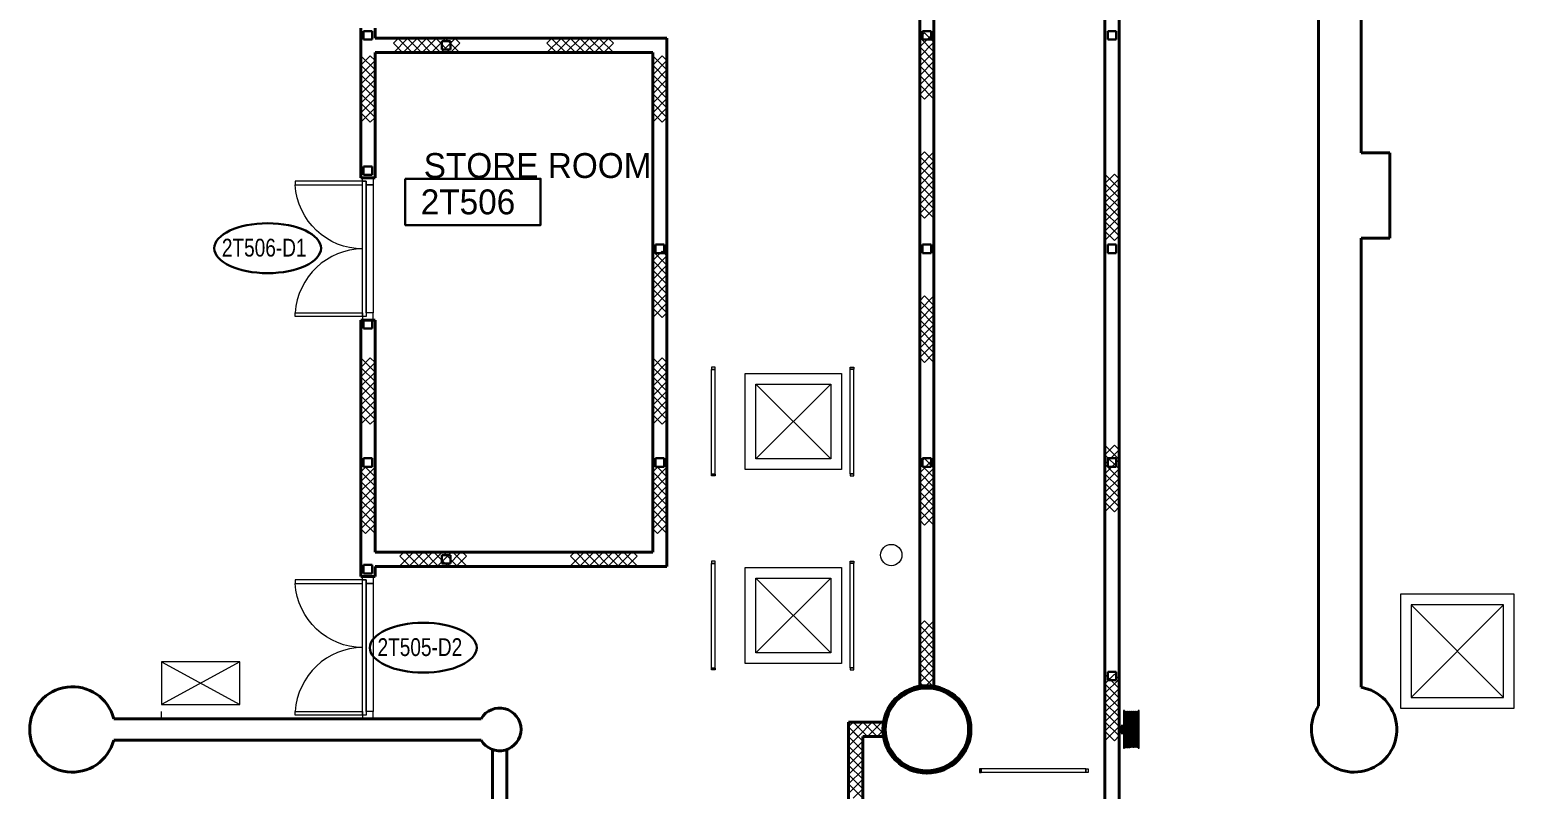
# Model space of a CAD drawing. Header units: metres. Extents: x 1807 to 3745, y 842 to 1968.
# Drawn here: x 3533.4 to 3554.25, y 1427.16 to 1437.83 of the extents above; entities that cross this region are included whole.
import ezdxf
from ezdxf.enums import TextEntityAlignment as Align

# ---------------------------------------------------------------- set-up
doc = ezdxf.new("R2010")
doc.units = ezdxf.units.M
doc.header["$MEASUREMENT"] = 0
doc.linetypes.add('DGN1', pattern=[7.299439, 0, -7.299439])
doc.layers.get('0').update_dxf_attribs({"lineweight": 0})
for name, color, linetype, lineweight in [('Level 1', 7, 'Continuous', 0), ('Level 31', 7, 'Continuous', 0), ('Level 33', 7, 'Continuous', 0), ('Primary Door', 7, 'Continuous', 0), ('TRIRIGA DOOR BOX', 7, 'Continuous', 0)]:
    doc.layers.add(name, color=color, linetype=linetype, lineweight=lineweight)
doc.styles.add('Style-CHAR_FAST_FONT', font='CHAR_FAST_FONT.shx', dxfattribs={"height": 0.2})

# ---------------------------------------------------------------- blocks, each defined once
blk = doc.blocks.new('AnonymusCell_296')
at = {"layer": 'Primary Door', "color": 7, "linetype": 'Continuous', "lineweight": 30}
blk.add_ellipse((0, 0), major_axis=(0.75, 0), ratio=0.466667, dxfattribs=at)
at = {"layer": 'Primary Door', "color": 7, "linetype": 'Continuous', "lineweight": 30, "style": 'Style-CHAR_FAST_FONT', "width": 0.799986}
blk.add_text('2T505-D2', height=0.25, dxfattribs=at).set_placement((-0.643, 0.133), align=Align.TOP_LEFT)
blk = doc.blocks.new('AnonymusCell_298')
at = {"layer": 'Primary Door', "color": 7, "linetype": 'Continuous', "lineweight": 30}
blk.add_ellipse((0, 0), major_axis=(0.75, 0), ratio=0.466667, dxfattribs=at)
at = {"layer": 'Primary Door', "color": 7, "linetype": 'Continuous', "lineweight": 30, "style": 'Style-CHAR_FAST_FONT', "width": 0.799986}
blk.add_text('2T506-D1', height=0.25, dxfattribs=at).set_placement((-0.643, 0.133), align=Align.TOP_LEFT)

msp = doc.modelspace()

# ---------------------------------------------------------------- linework, layer by layer
at = {"layer": 'Level 1', "color": 7, "linetype": 'Continuous', "lineweight": 40}
for p, q in [((3548.7, 1389.65), (3548.7, 1454.35)), ((3548.5, 1454.15), (3548.5, 1422.1)), ((3551.5, 1428.332), (3551.5, 1439.668)), ((3545.9, 1439.408), (3545.9, 1428.592)), ((3546.1, 1428.592), (3546.1, 1439.408)), ((3552.1, 1439.408), (3552.1, 1436.1)), ((3538.05, 1437.85), (3538.05, 1435.75)), ((3538.25, 1437.85), (3538.25, 1437.71)), ((3538.25, 1437.71), (3542.35, 1437.71)), ((3542.35, 1437.71), (3542.35, 1430.29)), ((3538.25, 1437.51), (3542.15, 1437.51)), ((3538.25, 1437.51), (3538.25, 1435.75)), ((3542.15, 1437.51), (3542.15, 1430.49)), ((3552.1, 1436.1), (3552.5, 1436.1)), ((3552.5, 1436.1), (3552.5, 1434.9)), ((3538.05, 1435.75), (3538.25, 1435.75)), ((3552.1, 1434.9), (3552.5, 1434.9)), ((3552.1, 1434.9), (3552.1, 1428.592)), ((3538.05, 1433.75), (3538.25, 1433.75)), ((3538.05, 1433.75), (3538.05, 1430.15)), ((3538.25, 1433.75), (3538.25, 1430.49)), ((3538.25, 1430.49), (3542.15, 1430.49)), ((3538.05, 1430.15), (3538.25, 1430.15)), ((3538.25, 1430.29), (3542.35, 1430.29)), ((3538.25, 1430.29), (3538.25, 1430.15)), ((3545.9, 1428.592), (3546.1, 1428.592)), ((3534.581, 1428.15), (3539.74, 1428.15)), ((3545.4, 1428.1), (3544.9, 1428.1)), ((3544.9, 1428.1), (3544.9, 1415.9)), ((3534.581, 1427.85), (3539.74, 1427.85)), ((3545.4, 1427.9), (3545.1, 1427.9)), ((3545.1, 1422.1), (3545.1, 1427.9)), ((3539.9, 1416.283), (3539.9, 1427.717)), ((3540.1, 1416.283), (3540.1, 1427.717))]:
    msp.add_line(p, q, dxfattribs=at)
at = {"layer": 'Level 1', "color": 7, "linetype": 'Continuous', "lineweight": 30}
for p, q in [((3538.21, 1437.81), (3538.09, 1437.81)), ((3538.09, 1437.81), (3538.09, 1437.69)), ((3538.09, 1437.69), (3538.21, 1437.69)), ((3538.21, 1437.69), (3538.21, 1437.81)), ((3539.31, 1437.67), (3539.19, 1437.67)), ((3539.19, 1437.67), (3539.19, 1437.55)), ((3539.31, 1437.55), (3539.31, 1437.67)), ((3546.06, 1437.81), (3545.94, 1437.81)), ((3545.94, 1437.81), (3545.94, 1437.69)), ((3545.94, 1437.69), (3546.06, 1437.69)), ((3546.06, 1437.69), (3546.06, 1437.81)), ((3548.66, 1437.81), (3548.54, 1437.81)), ((3548.54, 1437.81), (3548.54, 1437.69)), ((3548.54, 1437.69), (3548.66, 1437.69)), ((3548.66, 1437.69), (3548.66, 1437.81)), ((3539.19, 1437.55), (3539.31, 1437.55)), ((3538.21, 1435.91), (3538.09, 1435.91)), ((3538.09, 1435.91), (3538.09, 1435.79)), ((3538.09, 1435.79), (3538.21, 1435.79)), ((3538.21, 1435.79), (3538.21, 1435.91)), ((3542.31, 1434.81), (3542.19, 1434.81)), ((3542.19, 1434.81), (3542.19, 1434.69)), ((3542.19, 1434.69), (3542.31, 1434.69)), ((3542.31, 1434.69), (3542.31, 1434.81)), ((3546.06, 1434.81), (3545.94, 1434.81)), ((3545.94, 1434.81), (3545.94, 1434.69)), ((3545.94, 1434.69), (3546.06, 1434.69)), ((3546.06, 1434.69), (3546.06, 1434.81)), ((3548.66, 1434.81), (3548.54, 1434.81)), ((3548.54, 1434.81), (3548.54, 1434.69)), ((3548.54, 1434.69), (3548.66, 1434.69)), ((3548.66, 1434.69), (3548.66, 1434.81)), ((3538.21, 1433.75), (3538.09, 1433.75)), ((3538.09, 1433.75), (3538.09, 1433.63)), ((3538.21, 1433.63), (3538.21, 1433.75)), ((3538.09, 1433.63), (3538.21, 1433.63)), ((3538.21, 1431.81), (3538.09, 1431.81)), ((3538.09, 1431.81), (3538.09, 1431.69)), ((3538.21, 1431.69), (3538.21, 1431.81)), ((3542.31, 1431.81), (3542.19, 1431.81)), ((3542.19, 1431.81), (3542.19, 1431.69)), ((3542.31, 1431.69), (3542.31, 1431.81)), ((3546.06, 1431.81), (3545.94, 1431.81)), ((3545.94, 1431.81), (3545.94, 1431.69)), ((3546.06, 1431.69), (3546.06, 1431.81)), ((3548.66, 1431.81), (3548.54, 1431.81)), ((3548.54, 1431.81), (3548.54, 1431.69)), ((3548.66, 1431.69), (3548.66, 1431.81)), ((3538.09, 1431.69), (3538.21, 1431.69)), ((3542.19, 1431.69), (3542.31, 1431.69)), ((3545.94, 1431.69), (3546.06, 1431.69)), ((3548.54, 1431.69), (3548.66, 1431.69)), ((3538.21, 1430.31), (3538.09, 1430.31)), ((3538.09, 1430.31), (3538.09, 1430.19)), ((3538.21, 1430.19), (3538.21, 1430.31)), ((3539.31, 1430.45), (3539.19, 1430.45)), ((3539.19, 1430.45), (3539.19, 1430.33)), ((3539.19, 1430.33), (3539.31, 1430.33)), ((3539.31, 1430.33), (3539.31, 1430.45)), ((3538.09, 1430.19), (3538.21, 1430.19)), ((3548.66, 1428.81), (3548.54, 1428.81)), ((3548.54, 1428.81), (3548.54, 1428.69)), ((3548.54, 1428.69), (3548.66, 1428.69)), ((3548.66, 1428.69), (3548.66, 1428.81)), ((3548.757, 1428.051), (3548.728, 1428.051)), ((3548.728, 1428.051), (3548.728, 1427.949)), ((3548.757, 1427.949), (3548.757, 1428.051)), ((3548.728, 1427.949), (3548.757, 1427.949))]:
    msp.add_line(p, q, dxfattribs=at)
at = {"layer": 'Level 1', "color": 7, "linetype": 'Continuous', "lineweight": 0}
for p, q in [((3538.507, 1437.506), (3538.707, 1437.706)), ((3538.574, 1437.706), (3538.507, 1437.64)), ((3538.507, 1437.64), (3538.64, 1437.506)), ((3538.774, 1437.506), (3538.574, 1437.706)), ((3538.64, 1437.506), (3538.84, 1437.706)), ((3538.707, 1437.706), (3538.907, 1437.506)), ((3538.974, 1437.706), (3538.774, 1437.506)), ((3538.84, 1437.706), (3539.04, 1437.506)), ((3538.907, 1437.506), (3539.107, 1437.706)), ((3539.174, 1437.506), (3538.974, 1437.706)), ((3539.04, 1437.506), (3539.24, 1437.706)), ((3539.107, 1437.706), (3539.307, 1437.506)), ((3539.374, 1437.706), (3539.174, 1437.506)), ((3539.24, 1437.706), (3539.44, 1437.506)), ((3539.307, 1437.506), (3539.44, 1437.64)), ((3539.44, 1437.64), (3539.374, 1437.706)), ((3540.664, 1437.508), (3540.864, 1437.708)), ((3540.73, 1437.708), (3540.664, 1437.642)), ((3540.664, 1437.642), (3540.797, 1437.508)), ((3540.93, 1437.508), (3540.73, 1437.708)), ((3540.797, 1437.508), (3540.997, 1437.708)), ((3540.864, 1437.708), (3541.064, 1437.508)), ((3541.13, 1437.708), (3540.93, 1437.508)), ((3540.997, 1437.708), (3541.197, 1437.508)), ((3541.064, 1437.508), (3541.264, 1437.708)), ((3541.33, 1437.508), (3541.13, 1437.708)), ((3541.197, 1437.508), (3541.397, 1437.708)), ((3541.264, 1437.708), (3541.464, 1437.508)), ((3541.53, 1437.708), (3541.33, 1437.508)), ((3541.397, 1437.708), (3541.597, 1437.508)), ((3541.464, 1437.508), (3541.597, 1437.642)), ((3541.597, 1437.642), (3541.53, 1437.708)), ((3545.967, 1437.787), (3545.9, 1437.72)), ((3545.9, 1437.587), (3546.1, 1437.787)), ((3545.9, 1437.72), (3546.1, 1437.52)), ((3545.9, 1437.453), (3546.1, 1437.653)), ((3546.1, 1437.653), (3545.967, 1437.787)), ((3538.05, 1437.464), (3538.25, 1437.264)), ((3538.183, 1437.464), (3538.05, 1437.331)), ((3538.25, 1437.397), (3538.183, 1437.464)), ((3542.15, 1437.464), (3542.35, 1437.264)), ((3542.283, 1437.464), (3542.15, 1437.331)), ((3542.35, 1437.397), (3542.283, 1437.464)), ((3546.1, 1437.387), (3545.9, 1437.587)), ((3546.1, 1437.52), (3545.9, 1437.32)), ((3546.1, 1437.253), (3545.9, 1437.453)), ((3538.05, 1437.197), (3538.25, 1437.397)), ((3538.05, 1437.331), (3538.25, 1437.131)), ((3538.25, 1437.264), (3538.05, 1437.064)), ((3538.25, 1436.997), (3538.05, 1437.197)), ((3542.15, 1437.197), (3542.35, 1437.397)), ((3542.15, 1437.331), (3542.35, 1437.131)), ((3542.35, 1437.264), (3542.15, 1437.064)), ((3542.35, 1436.997), (3542.15, 1437.197)), ((3545.9, 1437.187), (3546.1, 1437.387)), ((3545.9, 1437.32), (3546.1, 1437.12)), ((3545.9, 1437.053), (3546.1, 1437.253)), ((3538.25, 1437.131), (3538.05, 1436.931)), ((3538.05, 1437.064), (3538.25, 1436.864)), ((3538.05, 1436.797), (3538.25, 1436.997)), ((3542.35, 1437.131), (3542.15, 1436.931)), ((3542.15, 1437.064), (3542.35, 1436.864)), ((3542.15, 1436.797), (3542.35, 1436.997)), ((3546.1, 1436.987), (3545.9, 1437.187)), ((3546.1, 1437.12), (3545.9, 1436.92)), ((3546.1, 1436.853), (3545.9, 1437.053)), ((3545.967, 1436.853), (3546.1, 1436.987)), ((3538.05, 1436.931), (3538.25, 1436.731)), ((3538.25, 1436.864), (3538.05, 1436.664)), ((3538.25, 1436.597), (3538.05, 1436.797)), ((3542.15, 1436.931), (3542.35, 1436.731)), ((3542.35, 1436.864), (3542.15, 1436.664)), ((3542.35, 1436.597), (3542.15, 1436.797)), ((3545.9, 1436.92), (3545.967, 1436.853)), ((3538.25, 1436.731), (3538.05, 1436.531)), ((3538.05, 1436.664), (3538.183, 1436.531)), ((3538.183, 1436.531), (3538.25, 1436.597)), ((3542.35, 1436.731), (3542.15, 1436.531)), ((3542.15, 1436.664), (3542.283, 1436.531)), ((3542.283, 1436.531), (3542.35, 1436.597)), ((3545.967, 1436.115), (3545.9, 1436.048)), ((3545.9, 1435.915), (3546.1, 1436.115)), ((3545.9, 1436.048), (3546.1, 1435.848)), ((3545.9, 1435.781), (3546.1, 1435.981)), ((3546.1, 1435.981), (3545.967, 1436.115)), ((3538.075, 1435.75), (3538.225, 1435.75)), ((3538.075, 1435.7), (3538.075, 1435.75)), ((3538.075, 1435.75), (3538.225, 1435.75)), ((3538.075, 1435.7), (3538.075, 1435.75)), ((3538.225, 1435.75), (3538.225, 1435.65)), ((3538.225, 1435.75), (3538.225, 1435.65)), ((3546.1, 1435.715), (3545.9, 1435.915)), ((3546.1, 1435.848), (3545.9, 1435.648)), ((3546.1, 1435.581), (3545.9, 1435.781)), ((3548.5, 1435.801), (3548.7, 1435.601)), ((3548.633, 1435.801), (3548.5, 1435.668)), ((3548.5, 1435.535), (3548.7, 1435.735)), ((3548.7, 1435.735), (3548.633, 1435.801)), ((3538.075, 1435.7), (3537.127, 1435.7)), ((3537.127, 1435.7), (3537.127, 1435.65)), ((3537.127, 1435.65), (3538.075, 1435.65)), ((3538.125, 1435.7), (3538.075, 1435.7)), ((3538.075, 1435.65), (3538.075, 1435.7)), ((3538.125, 1435.7), (3538.075, 1435.7)), ((3538.075, 1433.8), (3538.075, 1435.7)), ((3538.075, 1435.7), (3538.125, 1435.7)), ((3538.125, 1435.65), (3538.125, 1435.7)), ((3538.125, 1435.65), (3538.125, 1435.7)), ((3538.125, 1435.7), (3538.125, 1433.8)), ((3538.225, 1435.65), (3538.125, 1435.65)), ((3538.225, 1435.65), (3538.125, 1435.65)), ((3538.125, 1433.85), (3538.125, 1435.65)), ((3538.125, 1435.65), (3538.225, 1435.65)), ((3538.225, 1435.65), (3538.225, 1433.85)), ((3545.9, 1435.515), (3546.1, 1435.715)), ((3545.9, 1435.648), (3546.1, 1435.448)), ((3545.9, 1435.381), (3546.1, 1435.581)), ((3548.5, 1435.668), (3548.7, 1435.468)), ((3548.7, 1435.601), (3548.5, 1435.401)), ((3548.7, 1435.335), (3548.5, 1435.535)), ((3546.1, 1435.315), (3545.9, 1435.515)), ((3546.1, 1435.448), (3545.9, 1435.248)), ((3546.1, 1435.181), (3545.9, 1435.381)), ((3545.967, 1435.181), (3546.1, 1435.315)), ((3548.7, 1435.468), (3548.5, 1435.268)), ((3548.5, 1435.401), (3548.7, 1435.201)), ((3548.5, 1435.135), (3548.7, 1435.335)), ((3545.9, 1435.248), (3545.967, 1435.181)), ((3548.5, 1435.268), (3548.7, 1435.068)), ((3548.7, 1435.201), (3548.5, 1435.001)), ((3548.7, 1434.935), (3548.5, 1435.135)), ((3548.7, 1435.068), (3548.5, 1434.868)), ((3548.5, 1435.001), (3548.633, 1434.868)), ((3548.633, 1434.868), (3548.7, 1434.935)), ((3542.15, 1434.72), (3542.35, 1434.52)), ((3542.283, 1434.72), (3542.15, 1434.586)), ((3542.35, 1434.653), (3542.283, 1434.72)), ((3542.15, 1434.453), (3542.35, 1434.653)), ((3542.15, 1434.586), (3542.35, 1434.386)), ((3542.35, 1434.52), (3542.15, 1434.32)), ((3542.35, 1434.253), (3542.15, 1434.453)), ((3542.35, 1434.386), (3542.15, 1434.186)), ((3542.15, 1434.32), (3542.35, 1434.12)), ((3542.15, 1434.053), (3542.35, 1434.253)), ((3542.15, 1434.186), (3542.35, 1433.986)), ((3542.35, 1434.12), (3542.15, 1433.92)), ((3545.967, 1434.09), (3545.9, 1434.023)), ((3545.9, 1433.89), (3546.1, 1434.09)), ((3546.1, 1433.956), (3545.967, 1434.09)), ((3542.35, 1433.853), (3542.15, 1434.053)), ((3542.35, 1433.986), (3542.15, 1433.786)), ((3542.15, 1433.92), (3542.283, 1433.786)), ((3545.9, 1434.023), (3546.1, 1433.823)), ((3545.9, 1433.756), (3546.1, 1433.956)), ((3546.1, 1433.69), (3545.9, 1433.89)), ((3537.127, 1433.8), (3537.127, 1433.85)), ((3537.127, 1433.85), (3538.075, 1433.85)), ((3538.075, 1433.8), (3537.127, 1433.8)), ((3538.075, 1433.85), (3538.075, 1433.8)), ((3538.125, 1433.8), (3538.075, 1433.8)), ((3538.075, 1433.8), (3538.075, 1433.75)), ((3538.125, 1433.8), (3538.075, 1433.8)), ((3538.075, 1433.8), (3538.075, 1433.75)), ((3538.125, 1433.8), (3538.075, 1433.8)), ((3538.075, 1433.75), (3538.225, 1433.75)), ((3538.075, 1433.75), (3538.225, 1433.75)), ((3538.225, 1433.85), (3538.125, 1433.85)), ((3538.125, 1433.85), (3538.125, 1433.8)), ((3538.225, 1433.85), (3538.125, 1433.85)), ((3538.125, 1433.85), (3538.125, 1433.8)), ((3538.225, 1433.85), (3538.125, 1433.85)), ((3538.225, 1433.75), (3538.225, 1433.85)), ((3538.225, 1433.75), (3538.225, 1433.85)), ((3542.283, 1433.786), (3542.35, 1433.853)), ((3546.1, 1433.823), (3545.9, 1433.623)), ((3546.1, 1433.556), (3545.9, 1433.756)), ((3545.9, 1433.49), (3546.1, 1433.69)), ((3545.9, 1433.623), (3546.1, 1433.423)), ((3545.9, 1433.356), (3546.1, 1433.556)), ((3546.1, 1433.29), (3545.9, 1433.49)), ((3546.1, 1433.423), (3545.9, 1433.223)), ((3546.1, 1433.156), (3545.9, 1433.356)), ((3545.967, 1433.156), (3546.1, 1433.29)), ((3538.05, 1433.22), (3538.25, 1433.02)), ((3538.183, 1433.22), (3538.05, 1433.086)), ((3538.05, 1432.953), (3538.25, 1433.153)), ((3538.05, 1433.086), (3538.25, 1432.886)), ((3538.25, 1433.153), (3538.183, 1433.22)), ((3542.15, 1433.22), (3542.35, 1433.02)), ((3542.283, 1433.22), (3542.15, 1433.086)), ((3542.15, 1432.953), (3542.35, 1433.153)), ((3542.15, 1433.086), (3542.35, 1432.886)), ((3542.35, 1433.153), (3542.283, 1433.22)), ((3545.9, 1433.223), (3545.967, 1433.156)), ((3538.25, 1433.02), (3538.05, 1432.82)), ((3538.25, 1432.753), (3538.05, 1432.953)), ((3538.25, 1432.886), (3538.05, 1432.686)), ((3538.05, 1432.82), (3538.25, 1432.62)), ((3542.35, 1433.02), (3542.15, 1432.82)), ((3542.35, 1432.753), (3542.15, 1432.953)), ((3542.35, 1432.886), (3542.15, 1432.686)), ((3542.15, 1432.82), (3542.35, 1432.62)), ((3544.65, 1432.85), (3543.6, 1431.8)), ((3543.6, 1432.85), (3544.65, 1431.8)), ((3538.05, 1432.553), (3538.25, 1432.753)), ((3538.05, 1432.686), (3538.25, 1432.486)), ((3538.25, 1432.62), (3538.05, 1432.42)), ((3542.15, 1432.553), (3542.35, 1432.753)), ((3542.15, 1432.686), (3542.35, 1432.486)), ((3542.35, 1432.62), (3542.15, 1432.42)), ((3538.25, 1432.353), (3538.05, 1432.553)), ((3538.25, 1432.486), (3538.05, 1432.286)), ((3538.05, 1432.42), (3538.183, 1432.286)), ((3542.35, 1432.353), (3542.15, 1432.553)), ((3542.35, 1432.486), (3542.15, 1432.286)), ((3542.15, 1432.42), (3542.283, 1432.286)), ((3538.183, 1432.286), (3538.25, 1432.353)), ((3542.283, 1432.286), (3542.35, 1432.353)), ((3548.5, 1431.992), (3548.7, 1431.792)), ((3548.633, 1431.992), (3548.5, 1431.859)), ((3548.7, 1431.926), (3548.633, 1431.992)), ((3545.967, 1431.805), (3545.9, 1431.738)), ((3545.9, 1431.605), (3546.1, 1431.805)), ((3546.1, 1431.671), (3545.967, 1431.805)), ((3548.5, 1431.726), (3548.7, 1431.926)), ((3548.5, 1431.859), (3548.7, 1431.659)), ((3548.7, 1431.792), (3548.5, 1431.592)), ((3538.117, 1431.683), (3538.05, 1431.617)), ((3538.05, 1431.483), (3538.25, 1431.683)), ((3538.05, 1431.617), (3538.25, 1431.417)), ((3538.25, 1431.55), (3538.117, 1431.683)), ((3542.217, 1431.683), (3542.15, 1431.617)), ((3542.15, 1431.483), (3542.35, 1431.683)), ((3542.15, 1431.617), (3542.35, 1431.417)), ((3542.35, 1431.55), (3542.217, 1431.683)), ((3545.9, 1431.738), (3546.1, 1431.538)), ((3545.9, 1431.471), (3546.1, 1431.671)), ((3546.1, 1431.405), (3545.9, 1431.605)), ((3548.7, 1431.526), (3548.5, 1431.726)), ((3548.7, 1431.659), (3548.5, 1431.459)), ((3548.5, 1431.592), (3548.7, 1431.392)), ((3538.05, 1431.35), (3538.25, 1431.55)), ((3538.25, 1431.283), (3538.05, 1431.483)), ((3538.25, 1431.417), (3538.05, 1431.217)), ((3542.15, 1431.35), (3542.35, 1431.55)), ((3542.35, 1431.283), (3542.15, 1431.483)), ((3542.35, 1431.417), (3542.15, 1431.217)), ((3546.1, 1431.538), (3545.9, 1431.338)), ((3546.1, 1431.271), (3545.9, 1431.471)), ((3545.9, 1431.205), (3546.1, 1431.405)), ((3548.5, 1431.326), (3548.7, 1431.526)), ((3548.5, 1431.459), (3548.7, 1431.259)), ((3548.7, 1431.392), (3548.5, 1431.192)), ((3538.25, 1431.15), (3538.05, 1431.35)), ((3538.05, 1431.083), (3538.25, 1431.283)), ((3538.05, 1431.217), (3538.25, 1431.017)), ((3538.05, 1430.95), (3538.25, 1431.15)), ((3542.35, 1431.15), (3542.15, 1431.35)), ((3542.15, 1431.083), (3542.35, 1431.283)), ((3542.15, 1431.217), (3542.35, 1431.017)), ((3542.15, 1430.95), (3542.35, 1431.15)), ((3545.9, 1431.338), (3546.1, 1431.138)), ((3545.9, 1431.071), (3546.1, 1431.271)), ((3546.1, 1431.005), (3545.9, 1431.205)), ((3548.7, 1431.126), (3548.5, 1431.326)), ((3548.7, 1431.259), (3548.5, 1431.059)), ((3548.5, 1431.192), (3548.633, 1431.059)), ((3538.25, 1430.883), (3538.05, 1431.083)), ((3538.25, 1431.017), (3538.05, 1430.817)), ((3538.25, 1430.75), (3538.05, 1430.95)), ((3542.35, 1430.883), (3542.15, 1431.083)), ((3542.35, 1431.017), (3542.15, 1430.817)), ((3542.35, 1430.75), (3542.15, 1430.95)), ((3546.1, 1431.138), (3545.9, 1430.938)), ((3546.1, 1430.871), (3545.9, 1431.071)), ((3545.9, 1430.938), (3545.967, 1430.871)), ((3545.967, 1430.871), (3546.1, 1431.005)), ((3548.633, 1431.059), (3548.7, 1431.126)), ((3538.05, 1430.817), (3538.117, 1430.75)), ((3538.117, 1430.75), (3538.25, 1430.883)), ((3542.15, 1430.817), (3542.217, 1430.75)), ((3542.217, 1430.75), (3542.35, 1430.883)), ((3538.6, 1430.299), (3538.8, 1430.499)), ((3538.666, 1430.499), (3538.6, 1430.432)), ((3538.6, 1430.432), (3538.733, 1430.299)), ((3538.866, 1430.299), (3538.666, 1430.499)), ((3538.733, 1430.299), (3538.933, 1430.499)), ((3538.8, 1430.499), (3539, 1430.299)), ((3539.066, 1430.499), (3538.866, 1430.299)), ((3538.933, 1430.499), (3539.133, 1430.299)), ((3539, 1430.299), (3539.2, 1430.499)), ((3539.266, 1430.299), (3539.066, 1430.499)), ((3539.133, 1430.299), (3539.333, 1430.499)), ((3539.2, 1430.499), (3539.4, 1430.299)), ((3539.466, 1430.499), (3539.266, 1430.299)), ((3539.333, 1430.499), (3539.533, 1430.299)), ((3539.4, 1430.299), (3539.533, 1430.432)), ((3539.533, 1430.432), (3539.466, 1430.499)), ((3540.997, 1430.299), (3541.197, 1430.499)), ((3541.064, 1430.499), (3540.997, 1430.432)), ((3540.997, 1430.432), (3541.131, 1430.299)), ((3541.264, 1430.299), (3541.064, 1430.499)), ((3541.131, 1430.299), (3541.331, 1430.499)), ((3541.197, 1430.499), (3541.397, 1430.299)), ((3541.464, 1430.499), (3541.264, 1430.299)), ((3541.331, 1430.499), (3541.531, 1430.299)), ((3541.397, 1430.299), (3541.597, 1430.499)), ((3541.664, 1430.299), (3541.464, 1430.499)), ((3541.531, 1430.299), (3541.731, 1430.499)), ((3541.597, 1430.499), (3541.797, 1430.299)), ((3541.864, 1430.499), (3541.664, 1430.299)), ((3541.731, 1430.499), (3541.931, 1430.299)), ((3541.797, 1430.299), (3541.931, 1430.432)), ((3541.931, 1430.432), (3541.864, 1430.499)), ((3538.075, 1430.15), (3538.225, 1430.15)), ((3538.075, 1430.1), (3538.075, 1430.15)), ((3538.075, 1430.15), (3538.225, 1430.15)), ((3538.075, 1430.1), (3538.075, 1430.15)), ((3538.225, 1430.15), (3538.225, 1430.05)), ((3538.225, 1430.15), (3538.225, 1430.05)), ((3544.65, 1430.125), (3543.6, 1429.075)), ((3543.6, 1430.125), (3544.65, 1429.075)), ((3538.075, 1430.1), (3537.127, 1430.1)), ((3537.127, 1430.1), (3537.127, 1430.05)), ((3537.127, 1430.05), (3538.075, 1430.05)), ((3538.125, 1430.1), (3538.075, 1430.1)), ((3538.075, 1430.05), (3538.075, 1430.1)), ((3538.125, 1430.1), (3538.075, 1430.1)), ((3538.075, 1428.2), (3538.075, 1430.1)), ((3538.075, 1430.1), (3538.125, 1430.1)), ((3538.125, 1430.05), (3538.125, 1430.1)), ((3538.125, 1430.05), (3538.125, 1430.1)), ((3538.125, 1430.1), (3538.125, 1428.2)), ((3538.225, 1430.05), (3538.125, 1430.05)), ((3538.225, 1430.05), (3538.125, 1430.05)), ((3538.125, 1428.25), (3538.125, 1430.05)), ((3538.125, 1430.05), (3538.225, 1430.05)), ((3538.225, 1430.05), (3538.225, 1428.25)), ((3554.1, 1429.75), (3552.8, 1428.45)), ((3552.8, 1429.75), (3554.1, 1428.45)), ((3545.967, 1429.525), (3545.9, 1429.458)), ((3545.9, 1429.325), (3546.1, 1429.525)), ((3546.1, 1429.392), (3545.967, 1429.525)), ((3545.9, 1429.458), (3546.1, 1429.258)), ((3545.9, 1429.192), (3546.1, 1429.392)), ((3546.1, 1429.125), (3545.9, 1429.325)), ((3546.1, 1429.258), (3545.9, 1429.058)), ((3546.1, 1428.992), (3545.9, 1429.192)), ((3545.9, 1428.925), (3546.1, 1429.125)), ((3535.25, 1428.95), (3536.35, 1428.35)), ((3536.35, 1428.95), (3535.25, 1428.35)), ((3545.9, 1429.058), (3546.1, 1428.858)), ((3545.9, 1428.792), (3546.1, 1428.992)), ((3546.1, 1428.725), (3545.9, 1428.925)), ((3546.1, 1428.858), (3545.9, 1428.658)), ((3546.1, 1428.592), (3545.9, 1428.792)), ((3545.9, 1428.658), (3545.967, 1428.592)), ((3545.967, 1428.592), (3546.1, 1428.725)), ((3548.5, 1428.775), (3548.7, 1428.575)), ((3548.633, 1428.775), (3548.5, 1428.641)), ((3548.5, 1428.508), (3548.7, 1428.708)), ((3548.7, 1428.708), (3548.633, 1428.775)), ((3548.5, 1428.641), (3548.7, 1428.441)), ((3548.7, 1428.575), (3548.5, 1428.375)), ((3548.7, 1428.308), (3548.5, 1428.508)), ((3548.7, 1428.441), (3548.5, 1428.241)), ((3537.127, 1428.2), (3537.127, 1428.25)), ((3537.127, 1428.25), (3538.075, 1428.25)), ((3538.075, 1428.25), (3538.075, 1428.2)), ((3538.225, 1428.25), (3538.125, 1428.25)), ((3538.125, 1428.25), (3538.125, 1428.2)), ((3538.225, 1428.25), (3538.125, 1428.25)), ((3538.125, 1428.25), (3538.125, 1428.2)), ((3538.225, 1428.25), (3538.125, 1428.25)), ((3538.225, 1428.15), (3538.225, 1428.25)), ((3538.225, 1428.15), (3538.225, 1428.25)), ((3548.5, 1428.375), (3548.7, 1428.175)), ((3548.5, 1428.108), (3548.7, 1428.308)), ((3548.5, 1428.241), (3548.7, 1428.041)), ((3548.781, 1427.755), (3548.781, 1428.245)), ((3548.8, 1427.755), (3548.8, 1428.245)), ((3548.818, 1427.755), (3548.818, 1428.245)), ((3548.837, 1427.755), (3548.837, 1428.245)), ((3548.855, 1427.757), (3548.855, 1428.245)), ((3548.855, 1427.757), (3548.855, 1428.245)), ((3548.874, 1427.755), (3548.874, 1428.245)), ((3548.893, 1427.755), (3548.893, 1428.245)), ((3548.911, 1427.755), (3548.911, 1428.245)), ((3548.93, 1427.755), (3548.93, 1428.245)), ((3548.948, 1427.755), (3548.948, 1428.245)), ((3548.967, 1427.755), (3548.967, 1428.245)), ((3538.075, 1428.2), (3537.127, 1428.2)), ((3538.125, 1428.2), (3538.075, 1428.2)), ((3538.075, 1428.2), (3538.075, 1428.15)), ((3538.125, 1428.2), (3538.075, 1428.2)), ((3538.075, 1428.2), (3538.075, 1428.15)), ((3538.125, 1428.2), (3538.075, 1428.2)), ((3538.075, 1428.15), (3538.225, 1428.15)), ((3538.075, 1428.15), (3538.225, 1428.15)), ((3544.9, 1427.9), (3545.1, 1428.1)), ((3544.967, 1428.1), (3544.9, 1428.034)), ((3544.9, 1428.034), (3545.033, 1427.9)), ((3545.167, 1427.9), (3544.967, 1428.1)), ((3545.033, 1427.9), (3545.233, 1428.1)), ((3545.1, 1428.1), (3545.3, 1427.9)), ((3545.367, 1428.1), (3545.167, 1427.9)), ((3545.233, 1428.1), (3545.4, 1427.934)), ((3545.4, 1428.067), (3545.367, 1428.1)), ((3548.7, 1428.175), (3548.5, 1427.975)), ((3548.7, 1427.908), (3548.5, 1428.108)), ((3548.7, 1428.041), (3548.5, 1427.841)), ((3544.967, 1427.967), (3544.9, 1427.9)), ((3544.9, 1427.767), (3545.1, 1427.967)), ((3544.9, 1427.9), (3545.1, 1427.7)), ((3544.9, 1427.634), (3545.1, 1427.834)), ((3545.1, 1427.834), (3544.967, 1427.967)), ((3545.3, 1427.9), (3545.4, 1428)), ((3548.5, 1427.975), (3548.633, 1427.841)), ((3548.633, 1427.841), (3548.7, 1427.908)), ((3545.1, 1427.567), (3544.9, 1427.767)), ((3545.1, 1427.7), (3544.9, 1427.5)), ((3545.1, 1427.434), (3544.9, 1427.634)), ((3544.9, 1427.367), (3545.1, 1427.567)), ((3544.9, 1427.5), (3545.1, 1427.3)), ((3544.9, 1427.234), (3545.1, 1427.434)), ((3545.1, 1427.167), (3544.9, 1427.367)), ((3545.1, 1427.3), (3544.9, 1427.1)), ((3545.1, 1427.034), (3544.9, 1427.234)), ((3544.967, 1427.034), (3545.1, 1427.167))]:
    msp.add_line(p, q, dxfattribs=at)
at = {"layer": 'Level 1', "color": 7, "linetype": 'Continuous', "lineweight": 13}
for p, q in [((3543.025, 1433.087), (3542.975, 1433.087)), ((3542.975, 1433.087), (3542.975, 1433.062)), ((3542.975, 1433.062), (3543.025, 1433.062)), ((3542.975, 1431.592), (3542.975, 1433.057)), ((3542.975, 1433.057), (3543.025, 1433.057)), ((3543.025, 1433.062), (3543.025, 1433.087)), ((3543.025, 1431.592), (3543.025, 1433.057)), ((3544.925, 1433.062), (3544.925, 1433.087)), ((3544.925, 1433.087), (3544.975, 1433.087)), ((3544.975, 1433.062), (3544.925, 1433.062)), ((3544.925, 1431.592), (3544.925, 1433.057)), ((3544.975, 1433.057), (3544.925, 1433.057)), ((3544.975, 1433.087), (3544.975, 1433.062)), ((3544.975, 1431.592), (3544.975, 1433.057)), ((3543.45, 1431.65), (3543.45, 1433)), ((3543.45, 1433), (3544.8, 1433)), ((3543.6, 1431.8), (3543.6, 1432.85)), ((3543.6, 1432.85), (3544.65, 1432.85)), ((3544.65, 1432.85), (3544.65, 1431.8)), ((3544.8, 1433), (3544.8, 1431.65)), ((3544.65, 1431.8), (3543.6, 1431.8)), ((3542.975, 1431.592), (3543.025, 1431.592)), ((3542.975, 1431.587), (3543.025, 1431.587)), ((3542.975, 1431.562), (3542.975, 1431.587)), ((3543.025, 1431.562), (3542.975, 1431.562)), ((3543.025, 1431.587), (3543.025, 1431.562)), ((3544.8, 1431.65), (3543.45, 1431.65)), ((3544.975, 1431.592), (3544.925, 1431.592)), ((3544.975, 1431.587), (3544.925, 1431.587)), ((3544.925, 1431.587), (3544.925, 1431.562)), ((3544.925, 1431.562), (3544.975, 1431.562)), ((3544.975, 1431.562), (3544.975, 1431.587)), ((3543.025, 1430.362), (3542.975, 1430.362)), ((3542.975, 1430.362), (3542.975, 1430.337)), ((3542.975, 1430.337), (3543.025, 1430.337)), ((3542.975, 1428.867), (3542.975, 1430.332)), ((3542.975, 1430.332), (3543.025, 1430.332)), ((3543.025, 1430.337), (3543.025, 1430.362)), ((3543.025, 1428.867), (3543.025, 1430.332)), ((3544.925, 1430.337), (3544.925, 1430.362)), ((3544.925, 1430.362), (3544.975, 1430.362)), ((3544.975, 1430.337), (3544.925, 1430.337)), ((3544.925, 1428.867), (3544.925, 1430.332)), ((3544.975, 1430.332), (3544.925, 1430.332)), ((3544.975, 1430.362), (3544.975, 1430.337)), ((3544.975, 1428.867), (3544.975, 1430.332)), ((3543.45, 1428.925), (3543.45, 1430.275)), ((3543.45, 1430.275), (3544.8, 1430.275)), ((3543.6, 1429.075), (3543.6, 1430.125)), ((3543.6, 1430.125), (3544.65, 1430.125)), ((3544.65, 1430.125), (3544.65, 1429.075)), ((3544.8, 1430.275), (3544.8, 1428.925)), ((3554.25, 1429.9), (3552.65, 1429.9)), ((3552.65, 1429.9), (3552.65, 1428.3)), ((3554.25, 1428.3), (3554.25, 1429.9)), ((3554.1, 1429.75), (3552.8, 1429.75)), ((3552.8, 1429.75), (3552.8, 1428.45)), ((3554.1, 1428.45), (3554.1, 1429.75)), ((3544.65, 1429.075), (3543.6, 1429.075)), ((3536.35, 1428.95), (3535.25, 1428.95)), ((3535.25, 1428.95), (3535.25, 1428.35)), ((3536.35, 1428.35), (3536.35, 1428.95)), ((3542.975, 1428.867), (3543.025, 1428.867)), ((3542.975, 1428.862), (3543.025, 1428.862)), ((3542.975, 1428.837), (3542.975, 1428.862)), ((3543.025, 1428.862), (3543.025, 1428.837)), ((3544.8, 1428.925), (3543.45, 1428.925)), ((3544.975, 1428.867), (3544.925, 1428.867)), ((3544.975, 1428.862), (3544.925, 1428.862)), ((3544.925, 1428.862), (3544.925, 1428.837)), ((3544.975, 1428.837), (3544.975, 1428.862)), ((3543.025, 1428.837), (3542.975, 1428.837)), ((3544.925, 1428.837), (3544.975, 1428.837)), ((3552.8, 1428.45), (3554.1, 1428.45)), ((3535.25, 1428.35), (3536.35, 1428.35)), ((3548.777, 1428.264), (3548.763, 1428.264)), ((3548.763, 1428.264), (3548.763, 1427.735)), ((3548.777, 1427.735), (3548.777, 1428.264)), ((3548.983, 1428.264), (3548.968, 1428.264)), ((3548.968, 1428.264), (3548.968, 1427.735)), ((3548.983, 1427.735), (3548.983, 1428.264)), ((3552.65, 1428.3), (3554.25, 1428.3)), ((3548.763, 1427.735), (3548.777, 1427.735)), ((3548.968, 1427.735), (3548.983, 1427.735)), ((3546.763, 1427.444), (3546.738, 1427.444)), ((3546.738, 1427.444), (3546.738, 1427.394)), ((3546.738, 1427.394), (3546.763, 1427.394)), ((3546.763, 1427.394), (3546.763, 1427.444)), ((3548.233, 1427.444), (3546.768, 1427.444)), ((3546.768, 1427.394), (3546.768, 1427.444)), ((3548.233, 1427.394), (3546.768, 1427.394)), ((3548.233, 1427.394), (3548.233, 1427.444)), ((3548.238, 1427.394), (3548.238, 1427.444)), ((3548.238, 1427.444), (3548.263, 1427.444)), ((3548.263, 1427.394), (3548.238, 1427.394)), ((3548.263, 1427.444), (3548.263, 1427.394))]:
    msp.add_line(p, q, dxfattribs=at)
at = {"layer": 'Level 1', "color": 7, "linetype": 'DGN1', "lineweight": 13}
msp.add_line((3535.25, 1428.15), (3535.25, 1428.35), dxfattribs=at)
at = {"layer": 'Level 1', "color": 7, "linetype": 'DGN1', "lineweight": 0}
for p, q in [((3548.757, 1428.048), (3548.965, 1428.048)), ((3548.757, 1427.951), (3548.965, 1427.951))]:
    msp.add_line(p, q, dxfattribs=at)
at = {"layer": 'Level 1', "color": 7, "linetype": 'Continuous', "lineweight": 13}
msp.add_circle((3545.5, 1430.45), 0.15, dxfattribs=at)
at = {"layer": 'Level 1', "color": 7, "linetype": 'Continuous', "lineweight": 70}
msp.add_circle((3546, 1428), 0.6, dxfattribs=at)
at = {"layer": 'Level 1', "color": 7, "linetype": 'Continuous', "lineweight": 40}
for centre, radius, start, end in [((3534, 1428), 0.6, 14.4775, 345.5225), ((3552, 1428), 0.6, 146.4431, 80.4062), ((3540, 1428), 0.3, 209.9886, 150.0002)]:
    msp.add_arc(centre, radius, start, end, dxfattribs=at)
at = {"layer": 'Level 1', "color": 7, "linetype": 'Continuous', "lineweight": 0, "extrusion": (0, 0, -1)}
for centre, major_axis, ratio, start_param, end_param in [((3538.075, 1435.725), (0, 0.975), 0.975273, -3.141593, -1.647795), ((3538.075, 1430.125), (0, 0.975), 0.975273, -3.141593, -1.647795), ((3548.79, 1428.238), (0, -0.017), 0.578813, 1.981756, 4.478097), ((3548.809, 1428.238), (0, -0.017), 0.578813, 1.981756, 4.478097), ((3548.827, 1428.238), (0, -0.017), 0.578813, 1.981756, 4.478097), ((3548.846, 1428.238), (0, -0.017), 0.578813, 1.981756, 4.478097), ((3548.865, 1427.761), (0, 0.017), 0.578812, 1.981756, 4.478097), ((3548.884, 1427.761), (0, 0.017), 0.578812, 1.981756, 4.478097), ((3548.902, 1427.761), (0, 0.017), 0.578812, 1.981756, 4.478097), ((3548.921, 1427.761), (0, 0.017), 0.578812, 1.981756, 4.478097), ((3548.939, 1427.761), (0, 0.017), 0.578812, 1.981756, 4.478097), ((3548.958, 1427.761), (0, 0.017), 0.578812, 1.981756, 4.478097)]:
    msp.add_ellipse(centre, major_axis=major_axis, ratio=ratio, start_param=start_param, end_param=end_param, dxfattribs=at)
at = {"layer": 'Level 1', "color": 7, "linetype": 'Continuous', "lineweight": 0}
for centre, major_axis, ratio, start_param, end_param in [((3538.075, 1433.775), (0, -0.975), 0.975273, 3.141593, 4.63539), ((3538.075, 1428.175), (0, -0.975), 0.975273, 3.141593, 4.63539), ((3548.865, 1428.238), (0, 0.017), 0.578813, 5.123349, 7.619689), ((3548.884, 1428.238), (0, 0.017), 0.578813, 5.123349, 7.619689), ((3548.902, 1428.238), (0, 0.017), 0.578813, 5.123349, 7.619689), ((3548.921, 1428.238), (0, 0.017), 0.578813, 5.123349, 7.619689), ((3548.939, 1428.238), (0, 0.017), 0.578813, 5.123349, 7.619689), ((3548.958, 1428.238), (0, 0.017), 0.578813, 5.123349, 7.619689), ((3548.79, 1427.761), (0, -0.017), 0.578812, 5.123349, 7.619689), ((3548.809, 1427.761), (0, -0.017), 0.578812, 5.123349, 7.619689), ((3548.827, 1427.761), (0, -0.017), 0.578812, 5.123349, 7.619689), ((3548.846, 1427.761), (0, -0.017), 0.578812, 5.123349, 7.619689)]:
    msp.add_ellipse(centre, major_axis=major_axis, ratio=ratio, start_param=start_param, end_param=end_param, dxfattribs=at)
at = {"layer": 'TRIRIGA DOOR BOX', "color": 251, "linetype": 'Continuous', "lineweight": 30, "true_color": 0x555555}
msp.add_lwpolyline([(3538.675, 1435.736), (3540.575, 1435.736), (3540.575, 1435.086), (3538.675, 1435.086)], close=True, dxfattribs=at)

# ---------------------------------------------------------------- block references
at = {"color": 7, "linetype": 'Continuous', "lineweight": 0}
for name, p in [('AnonymusCell_298', (3536.742, 1434.76)), ('AnonymusCell_296', (3538.928, 1429.148))]:
    msp.add_blockref(name, p, dxfattribs=at)

# ---------------------------------------------------------------- texts
at = {"layer": 'Level 31', "color": 7, "linetype": 'Continuous', "lineweight": 30, "insert": (3538.934, 1435.919), "char_height": 0.35, "width": 3.69842, "attachment_point": 4, "line_spacing_factor": 0.6, "style": 'Style-CHAR_FAST_FONT'}
msp.add_mtext('STORE ROOM\\P', dxfattribs=at)
at = {"layer": 'Level 33', "color": 7, "linetype": 'Continuous', "lineweight": 30, "style": 'Style-CHAR_FAST_FONT'}
msp.add_text('2T506', height=0.35, dxfattribs=at).set_placement((3538.892, 1435.411), align=Align.MIDDLE_LEFT)

doc.saveas('drawing.dxf')
